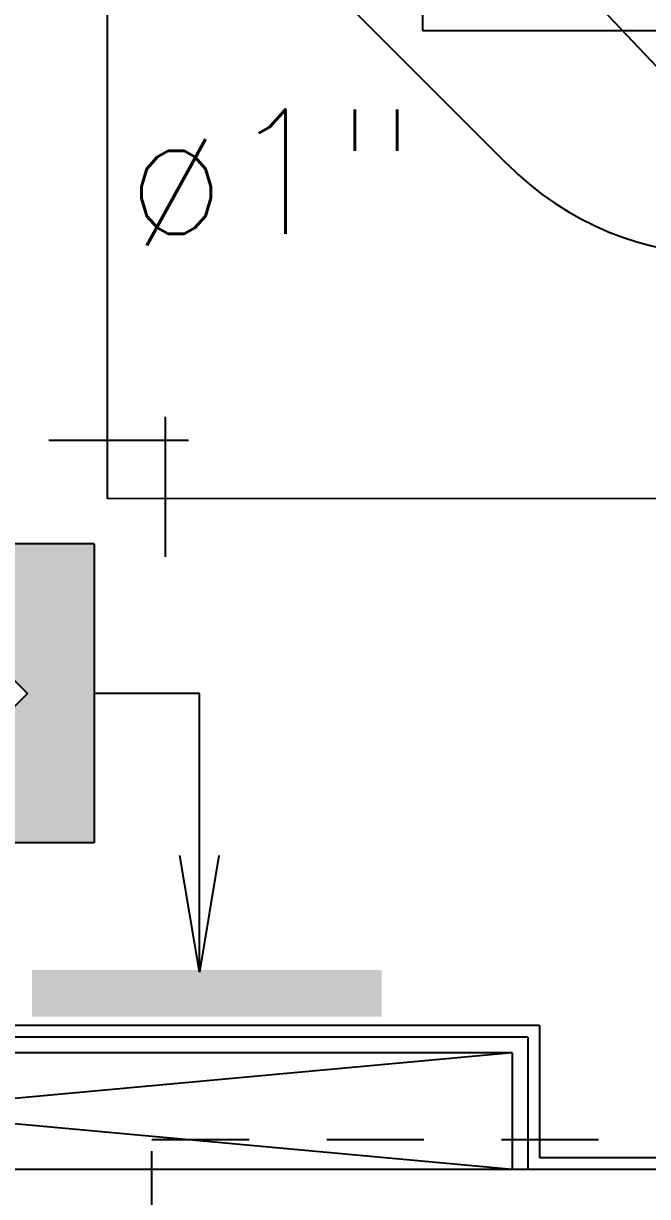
# Model space of a CAD drawing. Header units: millimetres. Extents: x 188.6 to 263.2, y 40.1 to 120.1.
# Drawn here: x 198.375 to 199.178, y 107.554 to 109.064 of the extents above; entities that cross this region are included whole.
import ezdxf

# ---------------------------------------------------------------- set-up
doc = ezdxf.new("R2010")
doc.units = ezdxf.units.MM
doc.linetypes.add('CENTER2', pattern=[1.125, 0.75, -0.125, 0.125, -0.125])
doc.linetypes.add('HIDDEN2', pattern=[0.1875, 0.125, -0.0625])
for name, color, linetype in [('ARQ', 8, 'Continuous'), ('ESTR-VIGAS', 11, 'HIDDEN2'), ('ESTRUTURA', 7, 'Continuous'), ('GAS-TUBO-PISO', 6, 'CENTER2'), ('INC-SINALIZAÇÃO', 88, 'Continuous'), ('INC-TEXTO', 7, 'Continuous'), ('SPK-CONEXAO', 10, 'Continuous'), ('SPK-TEXTO', 7, 'Continuous'), ('SPK-TUBO-TETO', 12, 'Continuous')]:
    doc.layers.add(name, color=color, linetype=linetype)
doc.styles.add('60-100', font='romans.shx', dxfattribs={"height": 0.16})
doc.styles.add('60-75', font='romans.shx', dxfattribs={"height": 0.12})
doc.dimstyles.new('SETAS75', dxfattribs={"dimtxt": 0.16, "dimasz": 0.15, "dimexe": 0.15, "dimexo": 0, "dimgap": 0.1, "dimtad": 1, "dimzin": 10, "dimdsep": 46, "dimtxsty": '60-100', "dimblk1": 'OPEN', "dimblk2": 'OPEN', "dimsah": 1, "dimcen": 0, "dimclrd": 244, "dimclre": 244, "dimclrt": 7, "dimadec": 0, "dimazin": 0, "dimtfac": 1, "dimtix": 1, "dimtmove": 2, "dimatfit": 3, "dimldrblk": 'OPEN', "dimfxl": 0.15, "dimtolj": 1, "dimtzin": 6, "dimarcsym": 0})

# ---------------------------------------------------------------- blocks, each defined once
blk = doc.blocks.new('A$C1BFF5DEF')
at = {"layer": 'ARQ', "color": 8}
for p, q in [((0, 0), (0, 0.8299)), ((2.2003, 0), (0, 0)), ((0.15, -1.2801), (-1.4997, -1.2801)), ((0.15, -1.2801), (0.15, -1.45)), ((0.135, -1.2951), (-1.5147, -1.2951)), ((0.135, -1.2951), (0.135, -1.4651)), ((0.115, -1.3151), (-1.5147, -1.3151)), ((0.115, -1.3151), (-1.5147, -1.4651)), ((-1.5147, -1.3151), (0.115, -1.4651)), ((0.115, -1.3151), (0.115, -1.4651)), ((0.15, -1.45), (7.7703, -1.45)), ((-1.5147, -1.4651), (7.7703, -1.4651))]:
    blk.add_line(p, q, dxfattribs=at)
blk = doc.blocks.new('J')
for p, q in [((-0.1, -0.1), (-0.1, 0.14)), ((-0.14, 0.1), (0.1, 0.1))]:
    blk.add_line(p, q)
blk = doc.blocks.new('seta lat 1-100')
at = {"layer": 'INC-SINALIZAÇÃO'}
h = blk.add_hatch(color=119, dxfattribs=at)
h.dxf.hatch_style = 1
h.paths.add_polyline_path([(0, 0.1997), (-0.8, 0.1997), (-0.8, -0.1997), (0, -0.1997)])
h.paths.add_polyline_path([(-0.6091, 0.1021), (-0.5127, 0.1021), (-0.5808, 0.034), (-0.3767, 0.034), (-0.3767, -0.0341), (-0.5808, -0.0341), (-0.5127, -0.1022), (-0.6091, -0.1022), (-0.7112, 0)], flags=16)
h.paths.add_polyline_path([(-0.2721, 0.1757), (-0.0599, 0.1757), (-0.0599, -0.0584), (-0.0502, -0.0584), (-0.0154, -0.1022), (-0.0599, -0.1022), (-0.0599, -0.1499), (-0.0416, -0.1757), (-0.1992, -0.1757), (-0.2176, -0.1499), (-0.2478, -0.1499), (-0.2295, -0.1757), (-0.2538, -0.1757), (-0.2721, -0.1499), (-0.2721, 0.0082), (-0.1922, 0.0082), (-0.1922, 0.0475), (-0.1608, -0.0179), (-0.2478, -0.1403), (-0.2176, -0.1403), (-0.1322, -0.0203), (-0.1322, -0.0926), (-0.0353, -0.0926), (-0.0548, -0.068), (-0.1068, -0.068), (-0.1068, -0.0002), (-0.1522, 0.0852), (-0.1191, 0.0852), (-0.0914, 0.0367), (-0.0714, 0.049), (-0.1053, 0.1106), (-0.1722, 0.1106), (-0.2206, 0.0882), (-0.2206, 0.0313), (-0.2721, 0.0313)], flags=16)
h.paths.add_polyline_path([(-0.1788, 0.1312, -1), (-0.2358, 0.1312, -1)], flags=0)
h = blk.add_hatch(color=119, dxfattribs=at)
h.dxf.hatch_style = 1
h.paths.add_polyline_path([(-0.1788, 0.1312, 1), (-0.2358, 0.1312, 1)])
at = {"layer": 'INC-SINALIZAÇÃO', "color": 119}
for p, q in [((-0.8, 0.1997), (0, 0.1997)), ((-0.8, 0.1997), (-0.8, -0.1997)), ((0, -0.1997), (0, 0.1997)), ((-0.8, -0.1997), (0, -0.1997))]:
    blk.add_line(p, q, dxfattribs=at)
for points in [[(-0.1608, -0.0179), (-0.1922, 0.0475), (-0.1922, 0.0082), (-0.2721, 0.0082), (-0.2721, -0.1499), (-0.2538, -0.1757), (-0.2295, -0.1757), (-0.2478, -0.1499), (-0.2176, -0.1499), (-0.1992, -0.1757), (-0.0416, -0.1757), (-0.0599, -0.1499), (-0.0599, -0.1022), (-0.0154, -0.1022), (-0.0502, -0.0584), (-0.0599, -0.0584), (-0.0599, 0.1757), (-0.2721, 0.1757), (-0.2721, 0.0313), (-0.2206, 0.0313), (-0.2206, 0.0882), (-0.1722, 0.1106), (-0.1053, 0.1106), (-0.0714, 0.049), (-0.0914, 0.0367), (-0.1191, 0.0852), (-0.1522, 0.0852), (-0.1068, -0.0002), (-0.1068, -0.068), (-0.0548, -0.068), (-0.0353, -0.0926), (-0.1322, -0.0926), (-0.1322, -0.0203), (-0.2176, -0.1403), (-0.2478, -0.1403)], [(-0.0353, -0.0926), (-0.1322, -0.0926), (-0.1322, -0.0203), (-0.2176, -0.1403), (-0.2478, -0.1403), (-0.1608, -0.0179), (-0.1922, 0.0475), (-0.1922, 0.0082), (-0.2721, 0.0082), (-0.2721, -0.1499), (-0.2538, -0.1757), (-0.2295, -0.1757), (-0.2478, -0.1499), (-0.2176, -0.1499), (-0.1992, -0.1757), (-0.0416, -0.1757), (-0.0599, -0.1499), (-0.0599, -0.1022), (-0.0154, -0.1022), (-0.0502, -0.0584), (-0.0599, -0.0584), (-0.0599, 0.1757), (-0.2721, 0.1757), (-0.2721, 0.0313), (-0.2206, 0.0313), (-0.2206, 0.0882), (-0.1722, 0.1106), (-0.1053, 0.1106), (-0.0714, 0.049), (-0.0914, 0.0367), (-0.1191, 0.0852), (-0.1522, 0.0852), (-0.1068, -0.0002), (-0.1068, -0.068), (-0.0548, -0.068)], [(-0.5127, 0.1021), (-0.6091, 0.1021), (-0.7112, 0), (-0.6091, -0.1022), (-0.5127, -0.1022), (-0.5808, -0.0341), (-0.3767, -0.0341), (-0.3767, 0.034), (-0.5808, 0.034)], [(-0.3767, 0.034), (-0.5808, 0.034), (-0.5127, 0.1021), (-0.6091, 0.1021), (-0.7112, 0), (-0.6091, -0.1022), (-0.5127, -0.1022), (-0.5808, -0.0341), (-0.3767, -0.0341)]]:
    blk.add_lwpolyline(points, close=True, dxfattribs=at)
blk.add_lwpolyline([(-0.2358, 0.1312, -1), (-0.1788, 0.1312, -1)], format="xyb", close=True, dxfattribs=at)
blk.add_circle((-0.2073, 0.1312), 0.0285, dxfattribs=at)
blk = doc.blocks.new('_OPEN')
at = {"color": 0, "linetype": 'ByBlock'}
for p, q in [((-1, 0.167), (0, 0)), ((0, 0), (-1, -0.167)), ((0, 0), (-1, 0))]:
    blk.add_line(p, q, dxfattribs=at)
blk = doc.blocks.new('COBERTURA_29-09-2016')
at = {"layer": 'ESTR-VIGAS'}
blk.add_line((-8.14, -0.14), (-8.14, 0), dxfattribs=at)
blk.add_lwpolyline([(-8.14, 0), (-6.7, 0)], dxfattribs=at)
blk = doc.blocks.new('A$C0ECE51B6')
at = {"layer": 'INC-SINALIZAÇÃO', "color": 119}
blk.add_solid([(0.225, 0.06), (0.225, 0), (-0.225, 0.06), (-0.225, 0)], dxfattribs=at)

msp = doc.modelspace()

# ---------------------------------------------------------------- block references
at = {"layer": 'ARQ'}
msp.add_blockref('A$C1BFF5DEF', (198.8891, 109.0543), dxfattribs=at)

# ---------------------------------------------------------------- next in the draw order: linework, layer by layer
at = {"layer": 'GAS-TUBO-PISO'}
msp.add_line((198.9979, 108.8825), (198.5707, 109.3097), dxfattribs=at)
msp.add_arc((199.2807, 109.1654), 0.4, 225, 270, dxfattribs=at)
at = {"layer": 'INC-SINALIZAÇÃO'}
msp.add_line((198.8838, 109.3313), (199.8954, 108.2635), dxfattribs=at)
at = {"layer": 'SPK-TUBO-TETO'}
for points in [[(198.4824, 109.8091), (198.4825, 108.4524)], [(233.8896, 108.4366), (198.4825, 108.4525)]]:
    msp.add_lwpolyline(points, dxfattribs=at)

# ---------------------------------------------------------------- next in the draw order: block references
at = {"layer": 'ESTRUTURA'}
msp.add_blockref('COBERTURA_29-09-2016', (206.6802, 107.6277), dxfattribs=at)
at = {"layer": 'INC-SINALIZAÇÃO', "xscale": -0.9627132045850648, "yscale": 0.9627132045850648, "zscale": 0.9627132045850648}
msp.add_blockref('seta lat 1-100', (197.6956, 108.2017), dxfattribs=at)
at = {"layer": 'INC-SINALIZAÇÃO', "linetype": 'Continuous', "rotation": 180}
msp.add_blockref('A$C0ECE51B6', (198.6109, 107.8456), dxfattribs=at)
at = {"layer": 'SPK-CONEXAO', "xscale": 0.75, "yscale": 0.75, "zscale": 0.75, "rotation": 270}
msp.add_blockref('J', (198.4825, 108.4524), dxfattribs=at)

# ---------------------------------------------------------------- next in the draw order: texts
at = {"layer": 'SPK-TEXTO', "style": '60-75'}
msp.add_text('ø1"', height=0.16, dxfattribs=at).set_placement((198.5064, 108.7931))

# ---------------------------------------------------------------- next in the draw order: leaders
at = {"layer": 'INC-TEXTO'}
msp.add_leader([(198.6013, 107.8429), (198.6013, 108.2017), (198.4658, 108.2017)], dimstyle='SETAS75', override={"dimtxsty": '60-75'}, dxfattribs=at)

doc.saveas('drawing.dxf')
